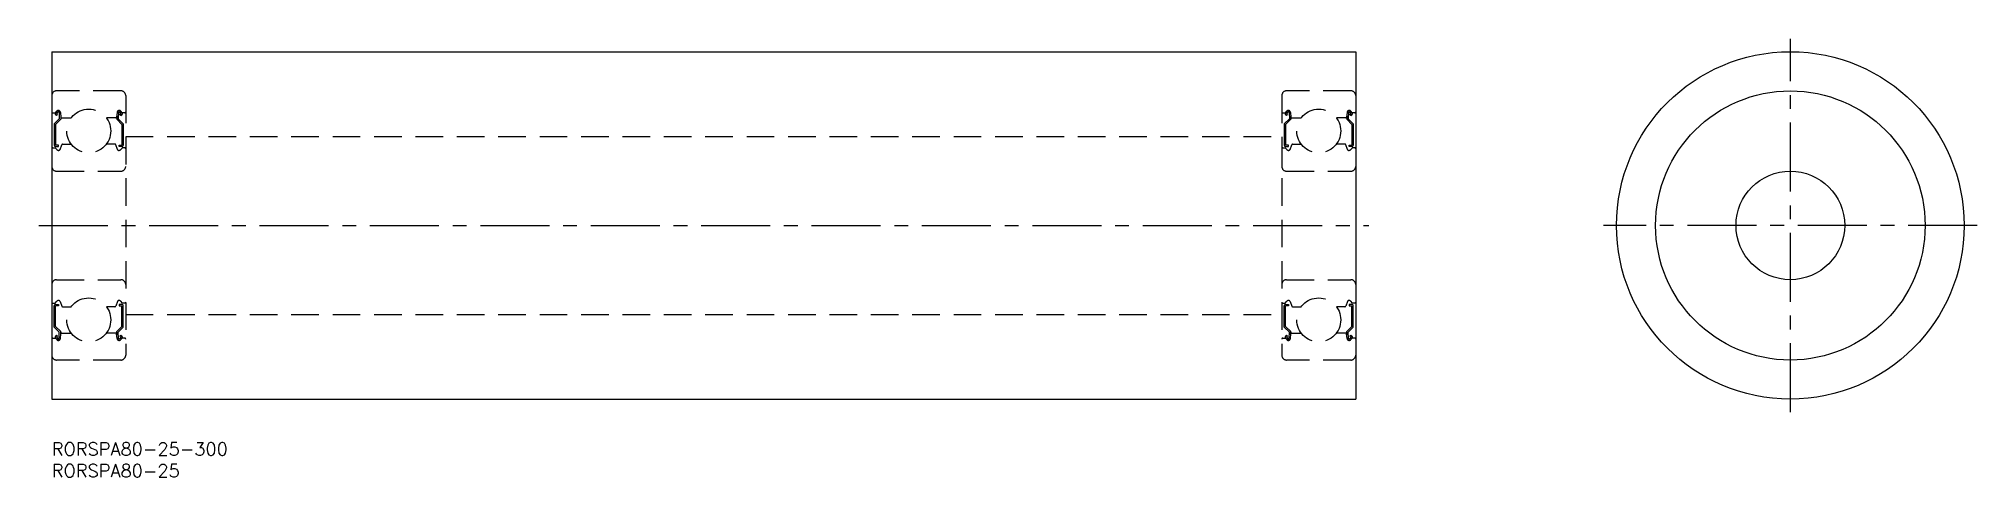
# Model space of a CAD drawing. Extents: x -3 to 443, y -8 to 93.
import ezdxf

# ---------------------------------------------------------------- set-up
doc = ezdxf.new("R2010")
doc.units = 0
doc.header["$LTSCALE"] = 0.5
doc.linetypes.add('CENTER', pattern=[50.8, 31.75, -6.35, 6.35, -6.35])
doc.linetypes.add('DASHED', pattern=[19.05, 12.7, -6.35])
for name, color, linetype in [('MSM_CENTER', 1, 'CENTER'), ('MSM_CONTINUOUS', 7, 'CONTINUOUS'), ('MSM_DASHED', 4, 'DASHED'), ('MSM_PART_NUMBER', 7, 'CONTINUOUS')]:
    doc.layers.add(name, color=color, linetype=linetype)
doc.styles.get("Standard").update_dxf_attribs({"font": 'txt.shx', "height": 3, "bigfont": 'bigfont.shx'})

# ---------------------------------------------------------------- blocks, each defined once
blk = doc.blocks.new('*U17')
at = {"layer": 'MSM_PART_NUMBER'}
blk.add_text('RORSPA80-25-300', height=3, dxfattribs=at).set_placement((0, -3))
blk = doc.blocks.new('*U18')
at = {"layer": 'MSM_PART_NUMBER'}
blk.add_text('RORSPA80-25', height=3, dxfattribs=at).set_placement((0, -8))

msp = doc.modelspace()

# ---------------------------------------------------------------- linework, layer by layer
at = {"layer": 'MSM_CENTER'}
for p, q in [((400, 7), (400, 93)), ((-3, 50), (303, 50)), ((-3, 50), (303, 50)), ((443, 50), (357, 50))]:
    msp.add_line(p, q, dxfattribs=at)
at = {"layer": 'MSM_CONTINUOUS'}
for p, q in [((0, 90), (0, 10)), ((0, 90), (300, 90)), ((300, 90), (300, 10)), ((0, 10), (300, 10))]:
    msp.add_line(p, q, dxfattribs=at)
for radius in [40, 31, 12.5]:
    msp.add_circle((400, 50), radius, dxfattribs=at)
at = {"layer": 'MSM_DASHED'}
for p, q in [((15.9, 81), (1.1, 81)), ((298.9, 81), (284.1, 81)), ((0.21, 75.95), (0.83, 75.95)), ((0.83, 75.95), (1.13, 76.3)), ((1.07, 75.74), (1.37, 76.1)), ((1.67, 76), (1.73, 74.57)), ((1.99, 76.03), (2.08, 74.97)), ((15.01, 76.03), (14.92, 74.97)), ((15.33, 76), (15.27, 74.57)), ((15.93, 75.74), (15.63, 76.1)), ((16.17, 75.95), (15.87, 76.3)), ((16.79, 75.95), (16.17, 75.95)), ((17, 79.9), (17, 20.1)), ((283, 79.9), (283, 20.1)), ((283.21, 75.95), (283.83, 75.95)), ((283.83, 75.95), (284.13, 76.3)), ((284.07, 75.74), (284.37, 76.1)), ((284.67, 76), (284.73, 74.57)), ((284.99, 76.03), (285.08, 74.97)), ((298.01, 76.03), (297.92, 74.97)), ((298.33, 76), (298.27, 74.57)), ((298.93, 75.74), (298.63, 76.1)), ((299.17, 75.95), (298.87, 76.3)), ((299.79, 75.95), (299.17, 75.95)), ((1.73, 74.57), (0.56, 73.4)), ((0.56, 73.4), (0.56, 68.51)), ((1.11, 75.29), (0.87, 75.5)), ((2.05, 74.44), (0.88, 73.27)), ((0.88, 73.27), (0.88, 68.51)), ((1.32, 75.54), (1.07, 75.74)), ((1.11, 75.29), (1.32, 75.54)), ((2.05, 75.34), (2.05, 74.44)), ((2.29, 74.78), (4.45, 74.78)), ((14.71, 74.78), (12.55, 74.78)), ((14.95, 75.34), (14.95, 74.44)), ((14.95, 74.44), (16.12, 73.27)), ((15.27, 74.57), (16.44, 73.4)), ((15.68, 75.54), (15.93, 75.74)), ((15.89, 75.29), (15.68, 75.54)), ((15.89, 75.29), (16.13, 75.5)), ((16.12, 73.27), (16.12, 68.51)), ((16.44, 73.4), (16.44, 68.51)), ((284.73, 74.57), (283.56, 73.4)), ((283.56, 73.4), (283.56, 68.51)), ((284.11, 75.29), (283.87, 75.5)), ((285.05, 74.44), (283.88, 73.27)), ((283.88, 73.27), (283.88, 68.51)), ((284.32, 75.54), (284.07, 75.74)), ((284.11, 75.29), (284.32, 75.54)), ((285.05, 75.34), (285.05, 74.44)), ((285.29, 74.78), (287.45, 74.78)), ((297.71, 74.78), (295.55, 74.78)), ((297.95, 75.34), (297.95, 74.44)), ((297.95, 74.44), (299.12, 73.27)), ((298.27, 74.57), (299.44, 73.4)), ((298.68, 75.54), (298.93, 75.74)), ((298.89, 75.29), (298.68, 75.54)), ((298.89, 75.29), (299.13, 75.5)), ((299.12, 73.27), (299.12, 68.51)), ((299.44, 73.4), (299.44, 68.51)), ((0, 68.1), (0, 63.6)), ((0.21, 67.87), (0.74, 67.87)), ((0.74, 67.87), (1.14, 67.47)), ((1.54, 68.51), (0.88, 68.51)), ((0.88, 68.19), (1.54, 68.19)), ((1.54, 68.19), (1.54, 68.51)), ((1.89, 67.5), (2.29, 68.58)), ((2.49, 68.72), (4.45, 68.72)), ((14.51, 68.72), (12.55, 68.72)), ((15.11, 67.5), (14.71, 68.58)), ((15.46, 68.51), (16.12, 68.51)), ((15.46, 68.19), (15.46, 68.51)), ((16.12, 68.19), (15.46, 68.19)), ((16.26, 67.87), (15.86, 67.47)), ((16.79, 67.87), (16.26, 67.87)), ((17, 70.5), (283, 70.5)), ((283, 68.1), (283, 63.6)), ((283.21, 67.87), (283.74, 67.87)), ((283.74, 67.87), (284.14, 67.47)), ((284.54, 68.51), (283.88, 68.51)), ((283.88, 68.19), (284.54, 68.19)), ((284.54, 68.19), (284.54, 68.51)), ((284.89, 67.5), (285.29, 68.58)), ((285.49, 68.72), (287.45, 68.72)), ((297.51, 68.72), (295.55, 68.72)), ((298.11, 67.5), (297.71, 68.58)), ((298.46, 68.51), (299.12, 68.51)), ((298.46, 68.19), (298.46, 68.51)), ((299.12, 68.19), (298.46, 68.19)), ((299.26, 67.87), (298.86, 67.47)), ((299.79, 67.87), (299.26, 67.87)), ((1.1, 62.5), (15.9, 62.5)), ((284.1, 62.5), (298.9, 62.5)), ((1.1, 37.5), (15.9, 37.5)), ((284.1, 37.5), (298.9, 37.5)), ((0.21, 32.13), (0.74, 32.13)), ((0.56, 26.6), (0.56, 31.49)), ((0.74, 32.13), (1.14, 32.53)), ((0.88, 31.81), (1.54, 31.81)), ((0.88, 26.73), (0.88, 31.49)), ((1.54, 31.49), (0.88, 31.49)), ((1.54, 31.81), (1.54, 31.49)), ((1.89, 32.5), (2.29, 31.42)), ((2.49, 31.28), (4.45, 31.28)), ((14.51, 31.28), (12.55, 31.28)), ((15.11, 32.5), (14.71, 31.42)), ((16.12, 31.81), (15.46, 31.81)), ((15.46, 31.81), (15.46, 31.49)), ((15.46, 31.49), (16.12, 31.49)), ((16.26, 32.13), (15.86, 32.53)), ((16.12, 26.73), (16.12, 31.49)), ((16.79, 32.13), (16.26, 32.13)), ((16.44, 26.6), (16.44, 31.49)), ((283.21, 32.13), (283.74, 32.13)), ((283.56, 26.6), (283.56, 31.49)), ((283.74, 32.13), (284.14, 32.53)), ((283.88, 31.81), (284.54, 31.81)), ((283.88, 26.73), (283.88, 31.49)), ((284.54, 31.49), (283.88, 31.49)), ((284.54, 31.81), (284.54, 31.49)), ((284.89, 32.5), (285.29, 31.42)), ((285.49, 31.28), (287.45, 31.28)), ((297.51, 31.28), (295.55, 31.28)), ((298.11, 32.5), (297.71, 31.42)), ((299.12, 31.81), (298.46, 31.81)), ((298.46, 31.81), (298.46, 31.49)), ((298.46, 31.49), (299.12, 31.49)), ((299.26, 32.13), (298.86, 32.53)), ((299.12, 26.73), (299.12, 31.49)), ((299.79, 32.13), (299.26, 32.13)), ((299.44, 26.6), (299.44, 31.49)), ((17, 29.5), (283, 29.5)), ((0.21, 24.05), (0.83, 24.05)), ((1.73, 25.43), (0.56, 26.6)), ((0.83, 24.05), (1.13, 23.7)), ((1.11, 24.71), (0.87, 24.5)), ((2.05, 25.56), (0.88, 26.73)), ((1.32, 24.46), (1.07, 24.26)), ((1.07, 24.26), (1.37, 23.9)), ((1.11, 24.71), (1.32, 24.46)), ((1.67, 24), (1.73, 25.43)), ((1.99, 23.97), (2.08, 25.03)), ((2.05, 24.66), (2.05, 25.56)), ((2.29, 25.22), (4.45, 25.22)), ((14.71, 25.22), (12.55, 25.22)), ((15.01, 23.97), (14.92, 25.03)), ((14.95, 25.56), (16.12, 26.73)), ((14.95, 24.66), (14.95, 25.56)), ((15.27, 25.43), (16.44, 26.6)), ((15.33, 24), (15.27, 25.43)), ((15.93, 24.26), (15.63, 23.9)), ((15.89, 24.71), (15.68, 24.46)), ((15.68, 24.46), (15.93, 24.26)), ((16.17, 24.05), (15.87, 23.7)), ((15.89, 24.71), (16.13, 24.5)), ((16.79, 24.05), (16.17, 24.05)), ((283.21, 24.05), (283.83, 24.05)), ((284.73, 25.43), (283.56, 26.6)), ((283.83, 24.05), (284.13, 23.7)), ((284.11, 24.71), (283.87, 24.5)), ((285.05, 25.56), (283.88, 26.73)), ((284.32, 24.46), (284.07, 24.26)), ((284.07, 24.26), (284.37, 23.9)), ((284.11, 24.71), (284.32, 24.46)), ((284.67, 24), (284.73, 25.43)), ((284.99, 23.97), (285.08, 25.03)), ((285.05, 24.66), (285.05, 25.56)), ((285.29, 25.22), (287.45, 25.22)), ((297.71, 25.22), (295.55, 25.22)), ((298.01, 23.97), (297.92, 25.03)), ((297.95, 25.56), (299.12, 26.73)), ((297.95, 24.66), (297.95, 25.56)), ((298.27, 25.43), (299.44, 26.6)), ((298.33, 24), (298.27, 25.43)), ((298.93, 24.26), (298.63, 23.9)), ((298.89, 24.71), (298.68, 24.46)), ((298.68, 24.46), (298.93, 24.26)), ((299.17, 24.05), (298.87, 23.7)), ((298.89, 24.71), (299.13, 24.5)), ((299.79, 24.05), (299.17, 24.05)), ((15.9, 19), (1.1, 19)), ((298.9, 19), (284.1, 19))]:
    msp.add_line(p, q, dxfattribs=at)
for centre in [(8.5, 71.75), (291.5, 71.75), (8.5, 28.25), (291.5, 28.25)]:
    msp.add_circle(centre, 5.06, dxfattribs=at)
for centre, radius, start, end in [((1.1, 79.9), 1.1, 90, 180), ((15.9, 79.9), 1.1, 0, 90), ((284.1, 79.9), 1.1, 90, 180), ((298.9, 79.9), 1.1, 0, 90), ((0.21, 76.16), 0.212, 180, 270), ((1.07, 75.74), 0.319, 139.9073, 229.9975), ((1.5, 75.99), 0.489, 4.9875, 139.9073), ((1.5, 75.99), 0.17, 2.3753, 139.9932), ((15.5, 75.99), 0.489, 40.0927, 175.0125), ((15.5, 75.99), 0.17, 40.0068, 177.6247), ((15.93, 75.74), 0.319, 310.0025, 40.0927), ((16.79, 76.16), 0.212, 270, 0), ((283.21, 76.16), 0.212, 180, 270), ((284.07, 75.74), 0.319, 139.9073, 229.9975), ((284.5, 75.99), 0.489, 4.9875, 139.9073), ((284.5, 75.99), 0.17, 2.3753, 139.9932), ((298.5, 75.99), 0.489, 40.0927, 175.0125), ((298.5, 75.99), 0.17, 40.0068, 177.6247), ((298.93, 75.74), 0.319, 310.0025, 40.0927), ((299.79, 76.16), 0.212, 270, 0), ((2.29, 74.99), 0.212, 184.9875, 270), ((14.71, 74.99), 0.212, 270, 355.0125), ((285.29, 74.99), 0.212, 184.9875, 270), ((297.71, 74.99), 0.212, 270, 355.0125), ((0.21, 67.66), 0.212, 90, 180), ((0.88, 68.51), 0.319, 180, 270), ((1.59, 67.92), 0.637, 225, 272.805), ((1.59, 67.61), 0.319, 265.5374, 340.0304), ((2.49, 68.51), 0.212, 90, 160.0304), ((14.51, 68.51), 0.212, 19.9696, 90), ((15.41, 67.61), 0.319, 199.9696, 274.4626), ((15.41, 67.92), 0.637, 267.195, 315), ((16.12, 68.51), 0.319, 270, 0), ((16.79, 67.66), 0.212, 0, 90), ((283.21, 67.66), 0.212, 90, 180), ((283.88, 68.51), 0.319, 180, 270), ((284.59, 67.92), 0.637, 225, 272.805), ((284.59, 67.61), 0.319, 265.5374, 340.0304), ((285.49, 68.51), 0.212, 90, 160.0304), ((297.51, 68.51), 0.212, 19.9696, 90), ((298.41, 67.61), 0.319, 199.9696, 274.4626), ((298.41, 67.92), 0.637, 267.195, 315), ((299.12, 68.51), 0.319, 270, 0), ((299.79, 67.66), 0.212, 0, 90), ((1.1, 63.6), 1.1, 180, 270), ((15.9, 63.6), 1.1, 270, 0), ((284.1, 63.6), 1.1, 180, 270), ((298.9, 63.6), 1.1, 270, 0), ((1.1, 36.4), 1.1, 90, 180), ((15.9, 36.4), 1.1, 0, 90), ((284.1, 36.4), 1.1, 90, 180), ((298.9, 36.4), 1.1, 0, 90), ((0.21, 32.34), 0.212, 180, 270), ((0.88, 31.49), 0.319, 90, 180), ((1.59, 32.08), 0.637, 87.195, 135), ((1.59, 32.39), 0.319, 19.9696, 94.4626), ((2.49, 31.49), 0.212, 199.9696, 270), ((14.51, 31.49), 0.212, 270, 340.0304), ((15.41, 32.39), 0.319, 85.5374, 160.0304), ((15.41, 32.08), 0.637, 45, 92.805), ((16.12, 31.49), 0.319, 0, 90), ((16.79, 32.34), 0.212, 270, 0), ((283.21, 32.34), 0.212, 180, 270), ((283.88, 31.49), 0.319, 90, 180), ((284.59, 32.08), 0.637, 87.195, 135), ((284.59, 32.39), 0.319, 19.9696, 94.4626), ((285.49, 31.49), 0.212, 199.9696, 270), ((297.51, 31.49), 0.212, 270, 340.0304), ((298.41, 32.39), 0.319, 85.5374, 160.0304), ((298.41, 32.08), 0.637, 45, 92.805), ((299.12, 31.49), 0.319, 0, 90), ((299.79, 32.34), 0.212, 270, 0), ((0.21, 23.84), 0.212, 90, 180), ((1.07, 24.26), 0.319, 130.0025, 220.0927), ((1.5, 24.01), 0.489, 220.0927, 355.0125), ((1.5, 24.01), 0.17, 220.0068, 357.6247), ((2.29, 25.01), 0.212, 90, 175.0125), ((14.71, 25.01), 0.212, 4.9875, 90), ((15.5, 24.01), 0.489, 184.9875, 319.9073), ((15.5, 24.01), 0.17, 182.3753, 319.9932), ((15.93, 24.26), 0.319, 319.9073, 49.9975), ((16.79, 23.84), 0.212, 0, 90), ((283.21, 23.84), 0.212, 90, 180), ((284.07, 24.26), 0.319, 130.0025, 220.0927), ((284.5, 24.01), 0.489, 220.0927, 355.0125), ((284.5, 24.01), 0.17, 220.0068, 357.6247), ((285.29, 25.01), 0.212, 90, 175.0125), ((297.71, 25.01), 0.212, 4.9875, 90), ((298.5, 24.01), 0.489, 184.9875, 319.9073), ((298.5, 24.01), 0.17, 182.3753, 319.9932), ((298.93, 24.26), 0.319, 319.9073, 49.9975), ((299.79, 23.84), 0.212, 0, 90), ((1.1, 20.1), 1.1, 180, 270), ((15.9, 20.1), 1.1, 270, 0), ((284.1, 20.1), 1.1, 180, 270), ((298.9, 20.1), 1.1, 270, 0)]:
    msp.add_arc(centre, radius, start, end, dxfattribs=at)

# ---------------------------------------------------------------- block references
at = {"layer": 'MSM_CONTINUOUS'}
for name in ['*U17', '*U18']:
    msp.add_blockref(name, (0, 0), dxfattribs=at)

doc.saveas('drawing.dxf')
